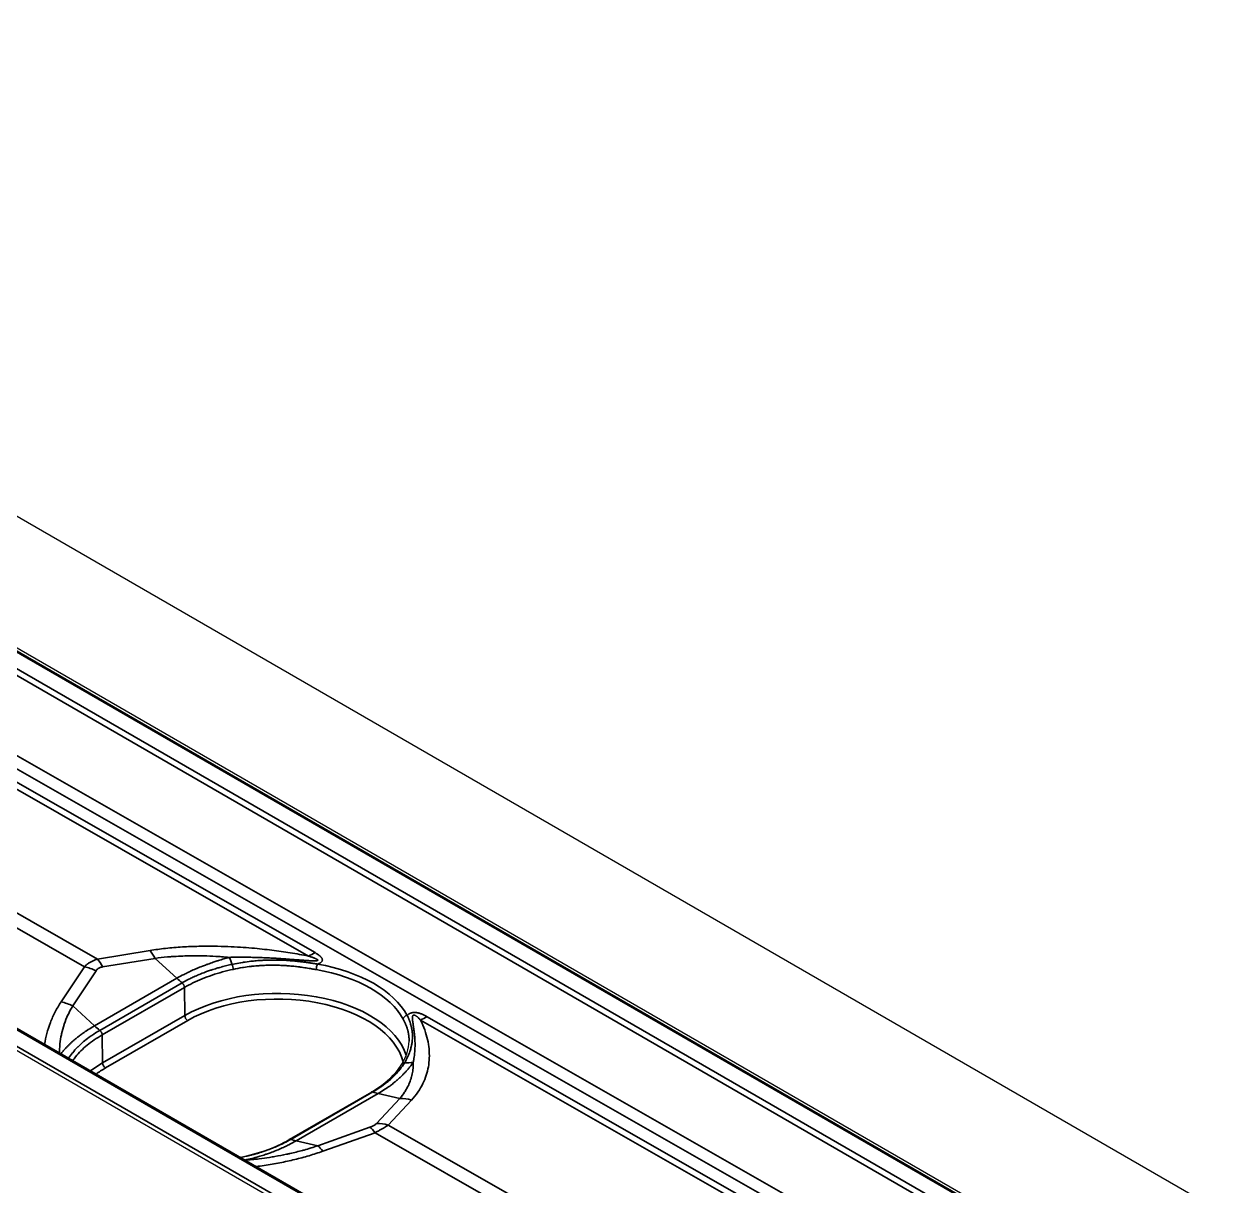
# Model space of a CAD drawing. Header units: millimetres. Extents: x 68 to 2000, y 100 to 2870.
# Drawn here: x 1444 to 1517.7, y 805.2 to 876.2 of the extents above; entities that cross this region are included whole.
import ezdxf

# ---------------------------------------------------------------- set-up
doc = ezdxf.new("R2010")
doc.units = ezdxf.units.MM
doc.header["$LTSCALE"] = 10
doc.layers.add('_Sichtbarkanten', color=7, linetype='Continuous', lineweight=25)
doc.layers.add('Sichtbar schmal (ISO)', color=7, linetype='Continuous', lineweight=35)

msp = doc.modelspace()

# ---------------------------------------------------------------- linework, layer by layer
at = {"layer": '_Sichtbarkanten'}
for p, q in [((1204.086, 984.388), (1557.64, 780.264)), ((1215.401, 969.636), (1532.191, 786.737)), ((1215.93, 969.507), (1531.866, 787.102)), ((1512.209, 775.207), (1195.431, 958.099)), ((1510.546, 774.793), (1194.611, 957.199)), ((1445.355, 814.548), (1445.355, 814.548)), ((1465.177, 810.974), (1460.16, 808.078))]:
    msp.add_line(p, q, dxfattribs=at)
msp.add_ellipse((1460.285, 807.861), major_axis=(-0.125, 0.217), ratio=0.589812, start_param=0.000543, end_param=0.00065, dxfattribs=at)
for points in [[(1467.035, 812.674), (1467.322, 813.144), (1467.472, 813.622), (1467.481, 814.072)], [(1465.177, 810.974), (1465.177, 810.974), (1465.177, 810.974), (1465.177, 810.974)], [(1457.156, 806.992), (1457.158, 806.993), (1457.16, 806.993), (1457.162, 806.994)]]:
    msp.add_open_spline(points, degree=3, dxfattribs=at)
for points, knots in [([(1465.177, 810.974), (1465.78, 811.322), (1466.289, 811.731), (1466.806, 812.332), (1466.93, 812.501), (1467.035, 812.674)], [0, 0, 0, 0, 0.5176564, 0.5176564, 0.7135771, 0.7135771, 0.7135771, 0.7135771]), ([(1457.162, 806.994), (1457.978, 807.156), (1458.755, 807.401), (1459.689, 807.822), (1459.932, 807.946), (1460.16, 808.078)], [0, 0, 0, 0, 0.5207607, 0.5207607, 0.7167241, 0.7167241, 0.7167241, 0.7167241])]:
    msp.add_open_spline(points, degree=3, knots=knots, dxfattribs=at)
at = {"layer": 'Sichtbar schmal (ISO)'}
for p, q in [((1532.066, 786.724), (1215.276, 969.623)), ((1530.993, 785.911), (1214.216, 968.803)), ((1214.392, 969.106), (1531.17, 786.214)), ((1194.41, 957.576), (1511.201, 774.677)), ((1512.084, 775.195), (1195.306, 958.087)), ((1407.041, 852.356), (1527.662, 783.457)), ((1406.689, 851.749), (1526.96, 783.051)), ((1417.315, 844.865), (1461.737, 819.487)), ((1416.911, 844.659), (1461.334, 819.28)), ((1414.94, 838.245), (1448.459, 819.096)), ((1414.133, 837.779), (1447.652, 818.63)), ((1448.459, 819.096), (1451.657, 819.617)), ((1448.765, 818.616), (1451.964, 819.138)), ((1451.964, 819.138), (1453.292, 817.919)), ((1446.227, 816.482), (1447.652, 818.63)), ((1446.937, 816.235), (1448.362, 818.383)), ((1453.292, 817.919), (1448.265, 815.017)), ((1448.588, 814.74), (1453.615, 817.642)), ((1448.734, 814.462), (1453.755, 817.361)), ((1453.755, 817.361), (1453.78, 815.647)), ((1446.937, 816.235), (1448.265, 815.017)), ((1448.76, 812.748), (1453.78, 815.647)), ((1448.937, 812.446), (1453.957, 815.344)), ((1468.177, 815.371), (1510.831, 791.002)), ((1468.58, 815.577), (1511.235, 791.208)), ((1445.374, 814.618), (1445.374, 814.618)), ((1448.76, 812.748), (1448.734, 814.462)), ((1468.714, 813.39), (1468.714, 813.39)), ((1465.265, 810.977), (1460.251, 808.083)), ((1460.58, 807.989), (1465.593, 810.884)), ((1466.92, 810.586), (1465.593, 810.884)), ((1466.92, 810.586), (1465.496, 809.058)), ((1467.629, 810.486), (1466.206, 808.957)), ((1465.093, 808.825), (1461.906, 807.692)), ((1466.206, 808.957), (1497.956, 790.818)), ((1461.906, 807.692), (1460.58, 807.989)), ((1465.399, 808.491), (1462.212, 807.358)), ((1465.399, 808.491), (1497.149, 790.352)), ((1461.832, 807.228), (1461.832, 807.228))]:
    msp.add_line(p, q, dxfattribs=at)
for centre, major_axis, ratio, start_param, end_param in [((1451.465, 817.468), (0.402, -2.467), 0.391017, 2.24872, 2.561217), ((1448.266, 816.946), (0.402, -2.467), 0.391017, 2.24872, 2.561217), ((1456.957, 822.191), (0.866, -4.924), 0.233895, 5.323011, 5.437967), ((1461.719, 823.58), (2.48, 4.341), 0.580371, 3.809996, 3.924364), ((1447.863, 816.713), (2.083, -1.382), 0.681186, 1.775229, 2.087726), ((1456.655, 818.601), (0.053, -0.244), 0.26682, 0.941295, 2.286356), ((1461.887, 818.583), (-0.043, -0.246), 0.243654, 3.775337, 5.331124), ((1459.441, 814.03), (8.04, 0.037), 0.574225, 0.296524, 1.268502), ((1459.44, 814.231), (8.29, 0.037), 0.574319, 0.296601, 1.268581), ((1454.29, 821.259), (2.5, -4.33), 0.57735, 5.211566, 5.305574), ((1453.58, 817.46), (0.121, -0.219), 0.577835, 0.813736, 2.174716), ((1459.44, 812.379), (8.004, 0), 0.57735, 0.184436, 2.356194), ((1459.44, 812.179), (7.754, 0), 0.57735, 0.142232, 2.356194), ((1446.438, 814.565), (2.083, -1.382), 0.681186, 1.775228, 2.087725), ((1453.957, 815.548), (-0.125, 0.217), 0.57735, 0.802851, 2.356194), ((1467.362, 815.454), (-0.22, -0.118), 0.782884, 4.317659, 5.868552), ((1468.562, 819.67), (2.48, 4.341), 0.580365, 3.809997, 3.924363), ((1449.263, 818.357), (2.5, -4.33), 0.57735, 5.211566, 5.305574), ((1454.42, 809.481), (8.004, 0), 0.57735, 2.356194, 2.495666), ((1454.42, 809.28), (7.754, 0), 0.57735, 2.356194, 2.468253), ((1448.937, 812.65), (-0.125, 0.217), 0.57735, 0.802851, 2.356194), ((1467.249, 812.544), (-0.213, 0.13), 0.763631, 5.369169, 6.283188), ((1466.17, 816.925), (-4.432, 2.314), 0.783414, 2.175378, 2.291291), ((1464.56, 815.385), (-2.5, 4.33), 0.57735, 2.557042, 2.652887), ((1467.437, 808.336), (-1.829, 1.704), 0.803702, 5.270685, 5.583182), ((1465.609, 806.574), (-0.838, 2.355), 0.268501, 5.561414, 5.87391), ((1466.013, 806.807), (-1.829, 1.704), 0.803702, 5.270686, 5.583183), ((1460.285, 807.861), (-0.125, 0.217), 0.589812, 5.699241, 6.283728), ((1459.546, 812.49), (-2.5, 4.33), 0.57735, 2.557042, 2.652887), ((1462.423, 805.441), (-0.838, 2.355), 0.268501, 5.561414, 5.87391), ((1457.211, 806.748), (-0.049, 0.245), 0.280095, 5.857992, 6.283186), ((1456.874, 811.558), (-0.864, 4.925), 0.233445, 2.722166, 2.729866)]:
    msp.add_ellipse(centre, major_axis=major_axis, ratio=ratio, start_param=start_param, end_param=end_param, dxfattribs=at)
for points, knots in [([(1451.657, 819.617), (1451.965, 819.667), (1452.597, 819.753), (1453.636, 819.842), (1454.649, 819.882), (1455.579, 819.885), (1456.423, 819.862), (1457.187, 819.821), (1457.88, 819.767), (1458.512, 819.706), (1459.1, 819.637), (1459.665, 819.562), (1460.224, 819.478), (1460.781, 819.384), (1461.15, 819.316), (1461.334, 819.28)], [0, 0, 0, 0, 0.0769231, 0.1538462, 0.2307692, 0.3076923, 0.3846154, 0.4615385, 0.5384615, 0.6153846, 0.6923077, 0.7692308, 0.8461538, 0.9230769, 0.9999999, 0.9999999, 0.9999999, 0.9999999]), ([(1447.652, 818.63), (1447.696, 818.675), (1447.743, 818.717), (1447.791, 818.756), (1447.838, 818.795), (1447.888, 818.831), (1447.939, 818.864), (1447.99, 818.897), (1448.043, 818.927), (1448.098, 818.955), (1448.153, 818.984), (1448.21, 819.009), (1448.27, 819.033), (1448.33, 819.056), (1448.393, 819.077), (1448.459, 819.096)], [0.0000009, 0.0000009, 0.0000009, 0.0000009, 0.2, 0.2, 0.2, 0.4, 0.4, 0.4, 0.6, 0.6, 0.6, 0.8, 0.8, 0.8, 1, 1, 1, 1]), ([(1451.964, 819.138), (1452.208, 819.171), (1452.459, 819.199), (1452.722, 819.223), (1452.803, 819.23), (1452.885, 819.236), (1452.968, 819.243), (1453.153, 819.256), (1453.342, 819.267), (1453.531, 819.276), (1453.701, 819.283), (1453.872, 819.289), (1454.042, 819.292), (1454.143, 819.294), (1454.245, 819.295), (1454.345, 819.296), (1454.597, 819.297), (1454.843, 819.293), (1455.08, 819.287), (1455.095, 819.286), (1455.11, 819.286), (1455.124, 819.285), (1455.375, 819.278), (1455.616, 819.266), (1455.847, 819.252), (1455.905, 819.248), (1455.962, 819.244), (1456.019, 819.24), (1456.188, 819.229), (1456.352, 819.215), (1456.51, 819.201)], [0, 0, 0, 0, 0.166667, 0.166667, 0.166667, 0.218284, 0.218284, 0.218284, 0.333333, 0.333333, 0.333333, 0.437536, 0.437536, 0.437536, 0.5, 0.5, 0.5, 0.656895, 0.656895, 0.656895, 0.666667, 0.666667, 0.666667, 0.833333, 0.833333, 0.833333, 0.875148, 0.875148, 0.875148, 1, 1, 1, 1]), ([(1456.51, 819.201), (1456.483, 819.194), (1456.457, 819.187), (1456.431, 819.18), (1456.343, 819.155), (1456.255, 819.13), (1456.168, 819.105), (1456.055, 819.072), (1455.943, 819.038), (1455.832, 819.003), (1455.807, 818.995), (1455.782, 818.988), (1455.757, 818.98), (1455.672, 818.953), (1455.588, 818.925), (1455.505, 818.897), (1455.397, 818.861), (1455.29, 818.824), (1455.183, 818.785), (1455.154, 818.774), (1455.126, 818.764), (1455.097, 818.754), (1455.017, 818.724), (1454.937, 818.694), (1454.855, 818.661), (1454.743, 818.618), (1454.628, 818.572), (1454.509, 818.521), (1454.493, 818.514), (1454.477, 818.507), (1454.461, 818.5), (1454.357, 818.456), (1454.249, 818.408), (1454.138, 818.357), (1454.047, 818.314), (1453.953, 818.27), (1453.856, 818.221), (1453.815, 818.201), (1453.775, 818.181), (1453.733, 818.159), (1453.592, 818.087), (1453.444, 818.007), (1453.292, 817.919)], [0, 0, 0, 0, 0.025339, 0.025339, 0.025339, 0.111111, 0.111111, 0.111111, 0.222222, 0.222222, 0.222222, 0.247491, 0.247491, 0.247491, 0.333333, 0.333333, 0.333333, 0.444444, 0.444444, 0.444444, 0.47369, 0.47369, 0.47369, 0.555556, 0.555556, 0.555556, 0.666667, 0.666667, 0.666667, 0.681707, 0.681707, 0.681707, 0.777778, 0.777778, 0.777778, 0.856292, 0.856292, 0.856292, 0.888889, 0.888889, 0.888889, 1, 1, 1, 1]), ([(1461.334, 819.28), (1461.365, 819.271), (1461.394, 819.262), (1461.422, 819.253), (1461.45, 819.244), (1461.477, 819.235), (1461.502, 819.227), (1461.507, 819.225), (1461.512, 819.223), (1461.518, 819.221), (1461.537, 819.215), (1461.556, 819.208), (1461.574, 819.202), (1461.597, 819.194), (1461.619, 819.186), (1461.639, 819.178), (1461.66, 819.171), (1461.679, 819.163), (1461.697, 819.156), (1461.715, 819.149), (1461.732, 819.142), (1461.748, 819.135), (1461.764, 819.128), (1461.779, 819.121), (1461.792, 819.115), (1461.806, 819.109), (1461.818, 819.102), (1461.829, 819.096), (1461.841, 819.09), (1461.851, 819.085), (1461.859, 819.079), (1461.868, 819.074), (1461.876, 819.068), (1461.882, 819.063), (1461.888, 819.059), (1461.893, 819.054), (1461.897, 819.049), (1461.901, 819.045), (1461.904, 819.041), (1461.905, 819.037), (1461.907, 819.033), (1461.907, 819.029), (1461.906, 819.026), (1461.905, 819.022), (1461.904, 819.019), (1461.9, 819.016), (1461.897, 819.013), (1461.892, 819.01), (1461.885, 819.007), (1461.879, 819.004), (1461.87, 819.001), (1461.859, 818.999), (1461.849, 818.996), (1461.836, 818.994), (1461.822, 818.992), (1461.807, 818.991), (1461.791, 818.989), (1461.772, 818.988), (1461.754, 818.987), (1461.734, 818.987), (1461.712, 818.986), (1461.691, 818.986), (1461.668, 818.986), (1461.643, 818.986), (1461.618, 818.986), (1461.592, 818.987), (1461.564, 818.988), (1461.537, 818.989), (1461.508, 818.99), (1461.477, 818.991), (1461.456, 818.992), (1461.435, 818.993), (1461.412, 818.995), (1461.402, 818.995), (1461.392, 818.996), (1461.382, 818.996), (1461.348, 818.998), (1461.313, 819), (1461.276, 819.003), (1461.239, 819.005), (1461.201, 819.008), (1461.16, 819.01), (1461.119, 819.013), (1461.076, 819.016), (1461.031, 819.02), (1460.986, 819.023), (1460.939, 819.026), (1460.89, 819.03), (1460.857, 819.033), (1460.823, 819.035), (1460.788, 819.038), (1460.77, 819.039), (1460.752, 819.041), (1460.734, 819.042), (1460.68, 819.046), (1460.622, 819.051), (1460.562, 819.055), (1460.502, 819.06), (1460.439, 819.065), (1460.373, 819.07), (1460.309, 819.075), (1460.242, 819.08), (1460.172, 819.085), (1460.169, 819.085), (1460.167, 819.085), (1460.164, 819.086), (1460.091, 819.091), (1460.014, 819.096), (1459.934, 819.102), (1459.853, 819.108), (1459.769, 819.113), (1459.682, 819.119), (1459.642, 819.122), (1459.602, 819.124), (1459.561, 819.127), (1459.511, 819.13), (1459.459, 819.133), (1459.407, 819.137), (1459.311, 819.142), (1459.211, 819.148), (1459.107, 819.154), (1459.055, 819.156), (1459.001, 819.159), (1458.947, 819.162), (1458.891, 819.165), (1458.835, 819.167), (1458.777, 819.17), (1458.662, 819.175), (1458.54, 819.18), (1458.413, 819.185), (1458.378, 819.186), (1458.343, 819.187), (1458.308, 819.188), (1458.212, 819.192), (1458.112, 819.195), (1458.009, 819.197), (1457.885, 819.2), (1457.754, 819.203), (1457.618, 819.205), (1457.599, 819.205), (1457.58, 819.205), (1457.561, 819.205), (1457.404, 819.207), (1457.239, 819.208), (1457.063, 819.208), (1456.997, 819.208), (1456.929, 819.207), (1456.859, 819.207), (1456.746, 819.205), (1456.63, 819.204), (1456.51, 819.201)], [0, 0, 0, 0, 0.0243902, 0.0243902, 0.0243902, 0.0487805, 0.0487805, 0.0487805, 0.0538375, 0.0538375, 0.0538375, 0.0731707, 0.0731707, 0.0731707, 0.097561, 0.097561, 0.097561, 0.1219512, 0.1219512, 0.1219512, 0.1463415, 0.1463415, 0.1463415, 0.1707317, 0.1707317, 0.1707317, 0.195122, 0.195122, 0.195122, 0.2195122, 0.2195122, 0.2195122, 0.2439024, 0.2439024, 0.2439024, 0.2682927, 0.2682927, 0.2682927, 0.2926829, 0.2926829, 0.2926829, 0.3170732, 0.3170732, 0.3170732, 0.3414634, 0.3414634, 0.3414634, 0.3658537, 0.3658537, 0.3658537, 0.3902439, 0.3902439, 0.3902439, 0.4146341, 0.4146341, 0.4146341, 0.4390244, 0.4390244, 0.4390244, 0.4634146, 0.4634146, 0.4634146, 0.4878049, 0.4878049, 0.4878049, 0.5121951, 0.5121951, 0.5121951, 0.5365854, 0.5365854, 0.5365854, 0.5535375, 0.5535375, 0.5535375, 0.5609756, 0.5609756, 0.5609756, 0.5853659, 0.5853659, 0.5853659, 0.6097561, 0.6097561, 0.6097561, 0.6341463, 0.6341463, 0.6341463, 0.6585366, 0.6585366, 0.6585366, 0.6747314, 0.6747314, 0.6747314, 0.6829268, 0.6829268, 0.6829268, 0.7073171, 0.7073171, 0.7073171, 0.7317073, 0.7317073, 0.7317073, 0.7551692, 0.7551692, 0.7551692, 0.7560976, 0.7560976, 0.7560976, 0.7804878, 0.7804878, 0.7804878, 0.804878, 0.804878, 0.804878, 0.8158661, 0.8158661, 0.8158661, 0.8292683, 0.8292683, 0.8292683, 0.8536585, 0.8536585, 0.8536585, 0.8657924, 0.8657924, 0.8657924, 0.8780488, 0.8780488, 0.8780488, 0.902439, 0.902439, 0.902439, 0.9090166, 0.9090166, 0.9090166, 0.9268293, 0.9268293, 0.9268293, 0.9482447, 0.9482447, 0.9482447, 0.9512195, 0.9512195, 0.9512195, 0.9756098, 0.9756098, 0.9756098, 0.9848891, 0.9848891, 0.9848891, 0.9999999, 0.9999999, 0.9999999, 0.9999999]), ([(1456.67, 818.772), (1456.733, 818.785), (1456.795, 818.798), (1456.857, 818.81), (1457.012, 818.841), (1457.162, 818.867), (1457.307, 818.89), (1457.324, 818.893), (1457.341, 818.896), (1457.357, 818.898), (1457.517, 818.923), (1457.669, 818.943), (1457.815, 818.959), (1457.837, 818.962), (1457.859, 818.964), (1457.88, 818.966), (1458.002, 818.98), (1458.119, 818.99), (1458.233, 818.999), (1458.288, 819.004), (1458.343, 819.008), (1458.396, 819.011), (1458.47, 819.016), (1458.542, 819.02), (1458.613, 819.023), (1458.698, 819.027), (1458.78, 819.03), (1458.86, 819.033), (1458.893, 819.033), (1458.926, 819.034), (1458.958, 819.035), (1459.068, 819.037), (1459.173, 819.038), (1459.274, 819.037), (1459.374, 819.037), (1459.47, 819.035), (1459.563, 819.033), (1459.593, 819.032), (1459.623, 819.031), (1459.653, 819.03), (1459.713, 819.028), (1459.772, 819.025), (1459.829, 819.023), (1459.885, 819.02), (1459.939, 819.017), (1459.992, 819.014), (1460.02, 819.012), (1460.047, 819.011), (1460.074, 819.009), (1460.151, 819.004), (1460.226, 818.998), (1460.298, 818.992), (1460.368, 818.987), (1460.436, 818.981), (1460.501, 818.974), (1460.526, 818.972), (1460.551, 818.97), (1460.575, 818.967), (1460.613, 818.963), (1460.651, 818.959), (1460.687, 818.956), (1460.735, 818.95), (1460.781, 818.945), (1460.826, 818.94), (1460.836, 818.939), (1460.847, 818.937), (1460.857, 818.936), (1460.911, 818.93), (1460.963, 818.923), (1461.013, 818.917), (1461.026, 818.915), (1461.04, 818.913), (1461.053, 818.912), (1461.089, 818.907), (1461.123, 818.902), (1461.157, 818.898), (1461.192, 818.893), (1461.225, 818.888), (1461.258, 818.884), (1461.269, 818.882), (1461.28, 818.881), (1461.29, 818.879), (1461.334, 818.873), (1461.375, 818.867), (1461.416, 818.861), (1461.425, 818.859), (1461.434, 818.858), (1461.444, 818.857), (1461.475, 818.852), (1461.505, 818.847), (1461.535, 818.843), (1461.56, 818.839), (1461.585, 818.835), (1461.609, 818.831), (1461.623, 818.829), (1461.637, 818.827), (1461.65, 818.825), (1461.687, 818.819), (1461.722, 818.813), (1461.756, 818.808), (1461.76, 818.808), (1461.764, 818.807), (1461.768, 818.806), (1461.809, 818.8), (1461.849, 818.793), (1461.886, 818.787)], [0, 0, 0, 0, 0.0177901, 0.0177901, 0.0177901, 0.0625, 0.0625, 0.0625, 0.0677626, 0.0677626, 0.0677626, 0.1175574, 0.1175574, 0.1175574, 0.125, 0.125, 0.125, 0.1669894, 0.1669894, 0.1669894, 0.1875, 0.1875, 0.1875, 0.2158644, 0.2158644, 0.2158644, 0.25, 0.25, 0.25, 0.2641673, 0.2641673, 0.2641673, 0.3119424, 0.3119424, 0.3119424, 0.3593748, 0.3593748, 0.3593748, 0.375, 0.375, 0.375, 0.4066224, 0.4066224, 0.4066224, 0.4375, 0.4375, 0.4375, 0.4535544, 0.4535544, 0.4535544, 0.4998226, 0.4998226, 0.4998226, 0.5451807, 0.5451807, 0.5451807, 0.5625, 0.5625, 0.5625, 0.5895844, 0.5895844, 0.5895844, 0.625, 0.625, 0.625, 0.6331196, 0.6331196, 0.6331196, 0.6759416, 0.6759416, 0.6759416, 0.6875, 0.6875, 0.6875, 0.7182542, 0.7182542, 0.7182542, 0.75, 0.75, 0.75, 0.7603229, 0.7603229, 0.7603229, 0.8026024, 0.8026024, 0.8026024, 0.8125, 0.8125, 0.8125, 0.8459131, 0.8459131, 0.8459131, 0.875, 0.875, 0.875, 0.8917818, 0.8917818, 0.8917818, 0.9375, 0.9375, 0.9375, 0.9427079, 0.9427079, 0.9427079, 1, 1, 1, 1]), ([(1461.737, 819.487), (1461.764, 819.471), (1461.815, 819.441), (1461.883, 819.398), (1461.943, 819.356), (1461.997, 819.315), (1462.044, 819.275), (1462.084, 819.236), (1462.118, 819.198), (1462.145, 819.161), (1462.165, 819.125), (1462.178, 819.091), (1462.185, 819.058), (1462.185, 819.026), (1462.179, 818.996), (1462.166, 818.967), (1462.146, 818.938), (1462.116, 818.906), (1462.074, 818.874), (1462.022, 818.844), (1461.959, 818.814), (1461.912, 818.796), (1461.886, 818.787)], [0, 0, 0, 0, 0.05, 0.1, 0.15, 0.2, 0.25, 0.3, 0.35, 0.4, 0.45, 0.5, 0.55, 0.6, 0.65, 0.7, 0.75, 0.8, 0.85, 0.9, 0.95, 1, 1, 1, 1]), ([(1448.362, 818.383), (1448.379, 818.409), (1448.417, 818.456), (1448.485, 818.513), (1448.564, 818.558), (1448.656, 818.593), (1448.727, 818.61), (1448.765, 818.616)], [0.0000017, 0.0000017, 0.0000017, 0.0000017, 0.2, 0.4, 0.6, 0.8, 1, 1, 1, 1]), ([(1453.615, 817.642), (1453.745, 817.717), (1453.88, 817.79), (1454.019, 817.86), (1454.063, 817.883), (1454.107, 817.904), (1454.152, 817.926), (1454.235, 817.966), (1454.32, 818.006), (1454.406, 818.044), (1454.513, 818.092), (1454.621, 818.138), (1454.732, 818.183), (1454.744, 818.188), (1454.757, 818.193), (1454.769, 818.198), (1454.88, 818.243), (1454.993, 818.286), (1455.107, 818.327), (1455.187, 818.356), (1455.267, 818.384), (1455.349, 818.411), (1455.374, 818.419), (1455.399, 818.428), (1455.424, 818.436), (1455.525, 818.469), (1455.626, 818.501), (1455.729, 818.531), (1455.817, 818.558), (1455.907, 818.583), (1455.996, 818.607), (1456.009, 818.611), (1456.021, 818.614), (1456.034, 818.618), (1456.136, 818.645), (1456.239, 818.671), (1456.343, 818.697), (1456.451, 818.723), (1456.56, 818.748), (1456.67, 818.772)], [0, 0, 0, 0, 0.152211, 0.152211, 0.152211, 0.2, 0.2, 0.2, 0.289306, 0.289306, 0.289306, 0.4, 0.4, 0.4, 0.412446, 0.412446, 0.412446, 0.523053, 0.523053, 0.523053, 0.6, 0.6, 0.6, 0.623763, 0.623763, 0.623763, 0.718575, 0.718575, 0.718575, 0.8, 0.8, 0.8, 0.811289, 0.811289, 0.811289, 0.903717, 0.903717, 0.903717, 1, 1, 1, 1]), ([(1453.755, 817.361), (1453.922, 817.457), (1454.097, 817.55), (1454.279, 817.638), (1454.461, 817.727), (1454.65, 817.811), (1454.846, 817.89), (1455.041, 817.97), (1455.242, 818.044), (1455.448, 818.114), (1455.654, 818.183), (1455.866, 818.247), (1456.081, 818.307), (1456.297, 818.366), (1456.516, 818.42), (1456.739, 818.468)], [0, 0, 0, 0, 0.2, 0.2, 0.2, 0.4, 0.4, 0.4, 0.6, 0.6, 0.6, 0.8, 0.8, 0.8, 1, 1, 1, 1]), ([(1456.739, 818.468), (1456.937, 818.511), (1457.128, 818.547), (1457.309, 818.577), (1457.326, 818.579), (1457.342, 818.582), (1457.359, 818.584), (1457.522, 818.61), (1457.678, 818.631), (1457.828, 818.648), (1457.857, 818.652), (1457.887, 818.655), (1457.916, 818.658), (1458.049, 818.672), (1458.176, 818.684), (1458.299, 818.692), (1458.339, 818.695), (1458.379, 818.698), (1458.418, 818.7), (1458.525, 818.707), (1458.628, 818.712), (1458.727, 818.715), (1458.775, 818.717), (1458.823, 818.718), (1458.869, 818.72), (1458.954, 818.721), (1459.037, 818.722), (1459.117, 818.723), (1459.17, 818.723), (1459.223, 818.722), (1459.275, 818.722), (1459.342, 818.721), (1459.407, 818.72), (1459.47, 818.718), (1459.528, 818.716), (1459.585, 818.714), (1459.64, 818.712), (1459.692, 818.71), (1459.743, 818.708), (1459.792, 818.705), (1459.853, 818.702), (1459.912, 818.698), (1459.97, 818.694), (1460.009, 818.691), (1460.047, 818.689), (1460.085, 818.686), (1460.147, 818.681), (1460.208, 818.676), (1460.267, 818.67), (1460.296, 818.668), (1460.324, 818.665), (1460.352, 818.662), (1460.415, 818.656), (1460.477, 818.649), (1460.536, 818.643), (1460.556, 818.641), (1460.575, 818.638), (1460.595, 818.636), (1460.659, 818.629), (1460.72, 818.621), (1460.779, 818.613), (1460.792, 818.612), (1460.804, 818.61), (1460.817, 818.608), (1460.88, 818.6), (1460.941, 818.591), (1461, 818.583), (1461.006, 818.582), (1461.013, 818.581), (1461.019, 818.58), (1461.082, 818.571), (1461.142, 818.562), (1461.199, 818.553), (1461.259, 818.543), (1461.315, 818.534), (1461.369, 818.525), (1461.373, 818.525), (1461.376, 818.524), (1461.38, 818.523), (1461.432, 818.515), (1461.481, 818.506), (1461.528, 818.498), (1461.533, 818.497), (1461.537, 818.497), (1461.541, 818.496), (1461.59, 818.488), (1461.635, 818.48), (1461.679, 818.472), (1461.681, 818.472), (1461.683, 818.471), (1461.685, 818.471), (1461.73, 818.463), (1461.773, 818.455), (1461.814, 818.448)], [0, 0, 0, 0, 0.057298, 0.057298, 0.057298, 0.0625, 0.0625, 0.0625, 0.114595, 0.114595, 0.114595, 0.125, 0.125, 0.125, 0.17206, 0.17206, 0.17206, 0.1875, 0.1875, 0.1875, 0.229642, 0.229642, 0.229642, 0.25, 0.25, 0.25, 0.28734, 0.28734, 0.28734, 0.3125, 0.3125, 0.3125, 0.345136, 0.345136, 0.345136, 0.375, 0.375, 0.375, 0.403022, 0.403022, 0.403022, 0.4375, 0.4375, 0.4375, 0.460982, 0.460982, 0.460982, 0.5, 0.5, 0.5, 0.519003, 0.519003, 0.519003, 0.5625, 0.5625, 0.5625, 0.577085, 0.577085, 0.577085, 0.625, 0.625, 0.625, 0.635172, 0.635172, 0.635172, 0.6875, 0.6875, 0.6875, 0.693217, 0.693217, 0.693217, 0.75, 0.75, 0.75, 0.808767, 0.808767, 0.808767, 0.8125, 0.8125, 0.8125, 0.869657, 0.869657, 0.869657, 0.875, 0.875, 0.875, 0.93449, 0.93449, 0.93449, 0.9375, 0.9375, 0.9375, 1, 1, 1, 1]), ([(1445.217, 813.885), (1445.251, 814.106), (1445.296, 814.324), (1445.354, 814.541), (1445.413, 814.768), (1445.486, 814.994), (1445.572, 815.216), (1445.658, 815.439), (1445.756, 815.658), (1445.866, 815.869), (1445.975, 816.081), (1446.096, 816.284), (1446.227, 816.482)], [0.6044752, 0.6044752, 0.6044752, 0.6044752, 0.7, 0.7, 0.7, 0.8, 0.8, 0.8, 0.9, 0.9, 0.9, 1, 1, 1, 1]), ([(1446.128, 813.359), (1446.129, 813.523), (1446.136, 813.685), (1446.151, 813.847), (1446.153, 813.87), (1446.155, 813.893), (1446.157, 813.916), (1446.177, 814.104), (1446.205, 814.289), (1446.243, 814.474), (1446.247, 814.493), (1446.252, 814.513), (1446.256, 814.532), (1446.297, 814.72), (1446.347, 814.906), (1446.408, 815.089), (1446.412, 815.102), (1446.417, 815.115), (1446.421, 815.128), (1446.485, 815.316), (1446.559, 815.501), (1446.642, 815.681), (1446.644, 815.686), (1446.647, 815.692), (1446.65, 815.698), (1446.736, 815.883), (1446.832, 816.062), (1446.937, 816.235)], [0.0470145, 0.0470145, 0.0470145, 0.0470145, 0.2, 0.2, 0.2, 0.2220144, 0.2220144, 0.2220144, 0.4, 0.4, 0.4, 0.4189105, 0.4189105, 0.4189105, 0.6, 0.6, 0.6, 0.6129631, 0.6129631, 0.6129631, 0.8, 0.8, 0.8, 0.8059707, 0.8059707, 0.8059707, 1, 1, 1, 1]), ([(1467.123, 815.415), (1467.136, 815.392), (1467.149, 815.367), (1467.162, 815.341), (1467.162, 815.34), (1467.163, 815.339), (1467.164, 815.338), (1467.176, 815.313), (1467.19, 815.287), (1467.203, 815.26), (1467.204, 815.257), (1467.206, 815.254), (1467.207, 815.251), (1467.22, 815.225), (1467.232, 815.198), (1467.245, 815.17), (1467.248, 815.164), (1467.25, 815.159), (1467.253, 815.153), (1467.265, 815.127), (1467.276, 815.099), (1467.288, 815.071), (1467.292, 815.062), (1467.295, 815.054), (1467.299, 815.045), (1467.309, 815.018), (1467.32, 814.99), (1467.331, 814.962), (1467.335, 814.95), (1467.339, 814.938), (1467.344, 814.926), (1467.353, 814.898), (1467.362, 814.87), (1467.371, 814.841), (1467.376, 814.826), (1467.381, 814.81), (1467.386, 814.793), (1467.394, 814.766), (1467.401, 814.738), (1467.409, 814.709), (1467.414, 814.689), (1467.419, 814.668), (1467.424, 814.647), (1467.43, 814.62), (1467.435, 814.592), (1467.441, 814.564), (1467.446, 814.537), (1467.45, 814.511), (1467.454, 814.483), (1467.459, 814.457), (1467.462, 814.43), (1467.465, 814.402), (1467.469, 814.369), (1467.473, 814.336), (1467.475, 814.301), (1467.477, 814.275), (1467.479, 814.249), (1467.48, 814.223), (1467.482, 814.182), (1467.482, 814.139), (1467.482, 814.095), (1467.482, 814.088), (1467.481, 814.08), (1467.481, 814.072)], [0, 0, 0, 0, 0.0625, 0.0625, 0.0625, 0.0654421, 0.0654421, 0.0654421, 0.125, 0.125, 0.125, 0.1316765, 0.1316765, 0.1316765, 0.1875, 0.1875, 0.1875, 0.1984545, 0.1984545, 0.1984545, 0.25, 0.25, 0.25, 0.2652258, 0.2652258, 0.2652258, 0.3125, 0.3125, 0.3125, 0.3318719, 0.3318719, 0.3318719, 0.375, 0.375, 0.375, 0.3984892, 0.3984892, 0.3984892, 0.4375, 0.4375, 0.4375, 0.4651541, 0.4651541, 0.4651541, 0.5, 0.5, 0.5, 0.5319009, 0.5319009, 0.5319009, 0.5625, 0.5625, 0.5625, 0.5987403, 0.5987403, 0.5987403, 0.625, 0.625, 0.625, 0.6656868, 0.6656868, 0.6656868, 0.6728402, 0.6728402, 0.6728402, 0.6728402]), ([(1467.361, 815.658), (1467.373, 815.635), (1467.385, 815.61), (1467.397, 815.584), (1467.397, 815.583), (1467.398, 815.581), (1467.399, 815.58), (1467.41, 815.555), (1467.422, 815.529), (1467.434, 815.501), (1467.436, 815.498), (1467.437, 815.494), (1467.439, 815.491), (1467.45, 815.465), (1467.462, 815.437), (1467.473, 815.408), (1467.476, 815.402), (1467.478, 815.397), (1467.48, 815.391), (1467.491, 815.364), (1467.502, 815.335), (1467.513, 815.306), (1467.516, 815.297), (1467.52, 815.288), (1467.523, 815.279), (1467.533, 815.251), (1467.543, 815.223), (1467.552, 815.193), (1467.556, 815.18), (1467.56, 815.168), (1467.564, 815.155), (1467.573, 815.127), (1467.581, 815.098), (1467.59, 815.068), (1467.594, 815.052), (1467.599, 815.035), (1467.603, 815.018), (1467.61, 814.99), (1467.617, 814.961), (1467.624, 814.932), (1467.629, 814.91), (1467.633, 814.889), (1467.637, 814.867), (1467.643, 814.839), (1467.648, 814.81), (1467.653, 814.781), (1467.657, 814.754), (1467.661, 814.726), (1467.665, 814.698), (1467.669, 814.67), (1467.672, 814.642), (1467.675, 814.614), (1467.678, 814.58), (1467.681, 814.545), (1467.683, 814.509), (1467.684, 814.483), (1467.685, 814.456), (1467.686, 814.428), (1467.687, 814.386), (1467.687, 814.342), (1467.686, 814.297), (1467.685, 814.272), (1467.684, 814.247), (1467.683, 814.222), (1467.68, 814.169), (1467.675, 814.115), (1467.669, 814.058), (1467.666, 814.036), (1467.663, 814.014), (1467.66, 813.992), (1467.651, 813.927), (1467.639, 813.859), (1467.623, 813.788), (1467.619, 813.77), (1467.615, 813.752), (1467.611, 813.733), (1467.592, 813.654), (1467.568, 813.57), (1467.539, 813.482), (1467.535, 813.469), (1467.53, 813.456), (1467.526, 813.444), (1467.493, 813.347), (1467.452, 813.245), (1467.402, 813.137), (1467.4, 813.131), (1467.397, 813.124), (1467.394, 813.118), (1467.34, 813.003), (1467.275, 812.881), (1467.197, 812.752)], [0, 0, 0, 0, 0.0625, 0.0625, 0.0625, 0.0654417, 0.0654417, 0.0654417, 0.125, 0.125, 0.125, 0.131676, 0.131676, 0.131676, 0.1875, 0.1875, 0.1875, 0.1984546, 0.1984546, 0.1984546, 0.25, 0.25, 0.25, 0.2652259, 0.2652259, 0.2652259, 0.3125, 0.3125, 0.3125, 0.331872, 0.331872, 0.331872, 0.375, 0.375, 0.375, 0.3984893, 0.3984893, 0.3984893, 0.4375, 0.4375, 0.4375, 0.4651543, 0.4651543, 0.4651543, 0.5, 0.5, 0.5, 0.5319011, 0.5319011, 0.5319011, 0.5625, 0.5625, 0.5625, 0.5987406, 0.5987406, 0.5987406, 0.625, 0.625, 0.625, 0.6656872, 0.6656872, 0.6656872, 0.6875, 0.6875, 0.6875, 0.7327539, 0.7327539, 0.7327539, 0.75, 0.75, 0.75, 0.7999763, 0.7999763, 0.7999763, 0.8125, 0.8125, 0.8125, 0.8672071, 0.8672071, 0.8672071, 0.875, 0.875, 0.875, 0.9340675, 0.9340675, 0.9340675, 0.9375, 0.9375, 0.9375, 0.9999998, 0.9999998, 0.9999998, 0.9999998]), ([(1467.361, 815.658), (1467.375, 815.672), (1467.403, 815.696), (1467.448, 815.73), (1467.496, 815.759), (1467.546, 815.783), (1467.596, 815.802), (1467.647, 815.815), (1467.696, 815.825), (1467.748, 815.83), (1467.807, 815.833), (1467.872, 815.83), (1467.94, 815.823), (1468.009, 815.81), (1468.082, 815.793), (1468.158, 815.77), (1468.237, 815.743), (1468.318, 815.71), (1468.401, 815.672), (1468.489, 815.628), (1468.549, 815.595), (1468.58, 815.577)], [0.0000001, 0.0000001, 0.0000001, 0.0000001, 0.0526316, 0.1052632, 0.1578947, 0.2105263, 0.2631579, 0.3157895, 0.3684211, 0.4210526, 0.4736842, 0.5263158, 0.5789474, 0.6315789, 0.6842105, 0.7368421, 0.7894737, 0.8421053, 0.8947368, 0.9473684, 0.9999992, 0.9999992, 0.9999992, 0.9999992]), ([(1468.177, 815.371), (1468.277, 815.166), (1468.448, 814.761), (1468.619, 814.171), (1468.711, 813.602), (1468.728, 813.044), (1468.67, 812.507), (1468.547, 812.008), (1468.342, 811.49), (1468.038, 810.969), (1467.777, 810.644), (1467.629, 810.486)], [0.0000002, 0.0000002, 0.0000002, 0.0000002, 0.1111111, 0.2222222, 0.3333333, 0.4444444, 0.5555556, 0.6666667, 0.7777778, 0.8888889, 1, 1, 1, 1]), ([(1467.731, 812.788), (1467.746, 812.857), (1467.76, 812.924), (1467.771, 812.99), (1467.773, 813), (1467.775, 813.01), (1467.776, 813.021), (1467.787, 813.086), (1467.797, 813.151), (1467.805, 813.214), (1467.806, 813.224), (1467.807, 813.234), (1467.808, 813.243), (1467.816, 813.307), (1467.822, 813.369), (1467.827, 813.431), (1467.828, 813.441), (1467.829, 813.45), (1467.829, 813.459), (1467.834, 813.521), (1467.838, 813.583), (1467.84, 813.644), (1467.84, 813.653), (1467.841, 813.662), (1467.841, 813.671), (1467.843, 813.733), (1467.844, 813.795), (1467.844, 813.856), (1467.844, 813.864), (1467.844, 813.873), (1467.844, 813.881), (1467.844, 813.942), (1467.842, 814.003), (1467.84, 814.061), (1467.84, 814.069), (1467.84, 814.076), (1467.839, 814.084), (1467.837, 814.141), (1467.834, 814.196), (1467.83, 814.248), (1467.83, 814.255), (1467.83, 814.261), (1467.829, 814.268), (1467.825, 814.319), (1467.822, 814.366), (1467.817, 814.411), (1467.817, 814.417), (1467.816, 814.423), (1467.816, 814.428), (1467.812, 814.473), (1467.807, 814.515), (1467.803, 814.555), (1467.802, 814.559), (1467.802, 814.564), (1467.801, 814.569), (1467.797, 814.609), (1467.792, 814.646), (1467.788, 814.682), (1467.787, 814.687), (1467.787, 814.691), (1467.786, 814.695), (1467.782, 814.731), (1467.777, 814.765), (1467.773, 814.797), (1467.772, 814.801), (1467.772, 814.804), (1467.771, 814.808), (1467.767, 814.84), (1467.762, 814.871), (1467.758, 814.9), (1467.758, 814.903), (1467.757, 814.907), (1467.757, 814.91), (1467.752, 814.939), (1467.748, 814.967), (1467.744, 814.994), (1467.744, 814.996), (1467.744, 814.999), (1467.743, 815.002), (1467.739, 815.028), (1467.735, 815.054), (1467.732, 815.078), (1467.732, 815.08), (1467.731, 815.083), (1467.731, 815.085), (1467.727, 815.109), (1467.724, 815.132), (1467.721, 815.155), (1467.72, 815.157), (1467.72, 815.159), (1467.72, 815.161), (1467.717, 815.183), (1467.714, 815.204), (1467.711, 815.224), (1467.711, 815.226), (1467.71, 815.228), (1467.71, 815.23), (1467.707, 815.25), (1467.705, 815.269), (1467.703, 815.287), (1467.702, 815.289), (1467.702, 815.29), (1467.702, 815.292), (1467.7, 815.31), (1467.698, 815.328), (1467.696, 815.344), (1467.696, 815.346), (1467.695, 815.347), (1467.695, 815.349), (1467.694, 815.365), (1467.692, 815.381), (1467.691, 815.397), (1467.691, 815.398), (1467.69, 815.399), (1467.69, 815.401), (1467.689, 815.416), (1467.688, 815.431), (1467.687, 815.445), (1467.687, 815.446), (1467.687, 815.447), (1467.687, 815.448), (1467.686, 815.462), (1467.686, 815.476), (1467.686, 815.489), (1467.686, 815.49), (1467.686, 815.491), (1467.686, 815.492), (1467.685, 815.505), (1467.685, 815.517), (1467.686, 815.529), (1467.686, 815.541), (1467.687, 815.553), (1467.689, 815.564), (1467.69, 815.575), (1467.691, 815.586), (1467.693, 815.595), (1467.696, 815.605), (1467.698, 815.614), (1467.701, 815.622), (1467.704, 815.63), (1467.707, 815.637), (1467.711, 815.643), (1467.715, 815.649), (1467.719, 815.655), (1467.724, 815.659), (1467.729, 815.664), (1467.734, 815.667), (1467.739, 815.67), (1467.744, 815.673), (1467.749, 815.675), (1467.755, 815.676), (1467.761, 815.678), (1467.767, 815.678), (1467.773, 815.678), (1467.78, 815.678), (1467.787, 815.678), (1467.794, 815.676), (1467.802, 815.675), (1467.811, 815.672), (1467.82, 815.669), (1467.829, 815.666), (1467.839, 815.662), (1467.849, 815.657), (1467.859, 815.652), (1467.87, 815.646), (1467.881, 815.64), (1467.892, 815.633), (1467.903, 815.625), (1467.915, 815.617), (1467.927, 815.609), (1467.939, 815.6), (1467.952, 815.589), (1467.965, 815.579), (1467.978, 815.568), (1467.992, 815.557), (1468.005, 815.545), (1468.02, 815.532), (1468.034, 815.519), (1468.049, 815.505), (1468.063, 815.491), (1468.079, 815.475), (1468.094, 815.46), (1468.11, 815.444), (1468.126, 815.426), (1468.143, 815.409), (1468.159, 815.39), (1468.177, 815.371)], [0, 0, 0, 0, 0.021105, 0.021105, 0.021105, 0.02439, 0.02439, 0.02439, 0.045572, 0.045572, 0.045572, 0.04878, 0.04878, 0.04878, 0.070045, 0.070045, 0.070045, 0.073171, 0.073171, 0.073171, 0.094518, 0.094518, 0.094518, 0.097561, 0.097561, 0.097561, 0.119006, 0.119006, 0.119006, 0.121951, 0.121951, 0.121951, 0.14349, 0.14349, 0.14349, 0.146341, 0.146341, 0.146341, 0.167946, 0.167946, 0.167946, 0.170732, 0.170732, 0.170732, 0.192402, 0.192402, 0.192402, 0.195122, 0.195122, 0.195122, 0.216875, 0.216875, 0.216875, 0.219512, 0.219512, 0.219512, 0.241352, 0.241352, 0.241352, 0.243902, 0.243902, 0.243902, 0.265826, 0.265826, 0.265826, 0.268293, 0.268293, 0.268293, 0.290298, 0.290298, 0.290298, 0.292683, 0.292683, 0.292683, 0.31477, 0.31477, 0.31477, 0.317073, 0.317073, 0.317073, 0.339244, 0.339244, 0.339244, 0.341463, 0.341463, 0.341463, 0.363716, 0.363716, 0.363716, 0.365854, 0.365854, 0.365854, 0.388188, 0.388188, 0.388188, 0.390244, 0.390244, 0.390244, 0.412661, 0.412661, 0.412661, 0.414634, 0.414634, 0.414634, 0.437133, 0.437133, 0.437133, 0.439024, 0.439024, 0.439024, 0.461605, 0.461605, 0.461605, 0.463415, 0.463415, 0.463415, 0.486079, 0.486079, 0.486079, 0.487805, 0.487805, 0.487805, 0.510553, 0.510553, 0.510553, 0.512195, 0.512195, 0.512195, 0.535025, 0.535025, 0.535025, 0.559497, 0.559497, 0.559497, 0.58397, 0.58397, 0.58397, 0.608442, 0.608442, 0.608442, 0.632914, 0.632914, 0.632914, 0.657383, 0.657383, 0.657383, 0.681853, 0.681853, 0.681853, 0.706319, 0.706319, 0.706319, 0.730789, 0.730789, 0.730789, 0.755276, 0.755276, 0.755276, 0.779753, 0.779753, 0.779753, 0.804221, 0.804221, 0.804221, 0.828692, 0.828692, 0.828692, 0.853165, 0.853165, 0.853165, 0.877638, 0.877638, 0.877638, 0.90211, 0.90211, 0.90211, 0.926583, 0.926583, 0.926583, 0.951055, 0.951055, 0.951055, 0.975528, 0.975528, 0.975528, 1, 1, 1, 1]), ([(1448.265, 815.017), (1448.126, 814.937), (1447.999, 814.859), (1447.883, 814.784), (1447.872, 814.777), (1447.862, 814.77), (1447.851, 814.763), (1447.746, 814.695), (1447.651, 814.63), (1447.563, 814.568), (1447.546, 814.556), (1447.53, 814.544), (1447.514, 814.532), (1447.435, 814.475), (1447.362, 814.42), (1447.293, 814.367), (1447.273, 814.352), (1447.254, 814.336), (1447.235, 814.321), (1447.173, 814.273), (1447.116, 814.225), (1447.061, 814.179), (1447.04, 814.161), (1447.02, 814.144), (1447, 814.126), (1446.95, 814.083), (1446.902, 814.041), (1446.856, 813.999), (1446.836, 813.98), (1446.815, 813.961), (1446.795, 813.942), (1446.752, 813.902), (1446.711, 813.862), (1446.671, 813.822), (1446.651, 813.802), (1446.631, 813.782), (1446.611, 813.762), (1446.571, 813.721), (1446.532, 813.68), (1446.493, 813.639), (1446.475, 813.62), (1446.457, 813.6), (1446.44, 813.58), (1446.397, 813.533), (1446.355, 813.486), (1446.315, 813.438), (1446.303, 813.424), (1446.291, 813.41), (1446.279, 813.395), (1446.256, 813.368), (1446.233, 813.34), (1446.211, 813.312)], [0, 0, 0, 0, 0.1016332, 0.1016332, 0.1016332, 0.1111111, 0.1111111, 0.1111111, 0.2044787, 0.2044787, 0.2044787, 0.2222222, 0.2222222, 0.2222222, 0.3083954, 0.3083954, 0.3083954, 0.3333333, 0.3333333, 0.3333333, 0.4135995, 0.4135995, 0.4135995, 0.4444444, 0.4444444, 0.4444444, 0.5207519, 0.5207519, 0.5207519, 0.5555556, 0.5555556, 0.5555556, 0.6296267, 0.6296267, 0.6296267, 0.6666667, 0.6666667, 0.6666667, 0.7421535, 0.7421535, 0.7421535, 0.7777778, 0.7777778, 0.7777778, 0.8635188, 0.8635188, 0.8635188, 0.8888889, 0.8888889, 0.8888889, 0.9387375, 0.9387375, 0.9387375, 0.9387375]), ([(1446.688, 813.036), (1446.76, 813.148), (1446.839, 813.258), (1446.926, 813.366), (1446.929, 813.369), (1446.931, 813.372), (1446.933, 813.375), (1447.024, 813.487), (1447.122, 813.598), (1447.228, 813.707), (1447.241, 813.719), (1447.253, 813.732), (1447.266, 813.744), (1447.37, 813.849), (1447.481, 813.951), (1447.599, 814.051), (1447.618, 814.066), (1447.636, 814.082), (1447.655, 814.097), (1447.78, 814.201), (1447.913, 814.302), (1448.053, 814.399), (1448.068, 814.41), (1448.082, 814.42), (1448.097, 814.43), (1448.253, 814.538), (1448.417, 814.641), (1448.588, 814.74)], [0.0224452, 0.0224452, 0.0224452, 0.0224452, 0.1954411, 0.1954411, 0.1954411, 0.2, 0.2, 0.2, 0.3791729, 0.3791729, 0.3791729, 0.4, 0.4, 0.4, 0.573147, 0.573147, 0.573147, 0.6, 0.6, 0.6, 0.7809, 0.7809, 0.7809, 0.8, 0.8, 0.8, 1, 1, 1, 1]), ([(1446.936, 812.893), (1446.992, 812.972), (1447.051, 813.051), (1447.114, 813.13), (1447.213, 813.252), (1447.322, 813.373), (1447.44, 813.49), (1447.558, 813.608), (1447.685, 813.723), (1447.821, 813.835), (1447.957, 813.947), (1448.102, 814.055), (1448.254, 814.16), (1448.407, 814.265), (1448.567, 814.366), (1448.734, 814.462)], [0.0724008, 0.0724008, 0.0724008, 0.0724008, 0.2, 0.2, 0.2, 0.4, 0.4, 0.4, 0.6, 0.6, 0.6, 0.8, 0.8, 0.8, 1, 1, 1, 1]), ([(1448.588, 814.74), (1448.604, 814.727), (1448.619, 814.712), (1448.634, 814.696), (1448.648, 814.679), (1448.662, 814.661), (1448.674, 814.642), (1448.681, 814.632), (1448.687, 814.621), (1448.692, 814.61), (1448.697, 814.601), (1448.702, 814.592), (1448.706, 814.582), (1448.714, 814.562), (1448.721, 814.541), (1448.726, 814.521), (1448.731, 814.501), (1448.734, 814.481), (1448.734, 814.462)], [0, 0, 0, 0, 0.2, 0.2, 0.2, 0.4, 0.4, 0.4, 0.507799, 0.507799, 0.507799, 0.6, 0.6, 0.6, 0.8, 0.8, 0.8, 1, 1, 1, 1]), ([(1467.197, 812.752), (1467.118, 812.622), (1467.029, 812.494), (1466.931, 812.368), (1466.928, 812.365), (1466.926, 812.362), (1466.923, 812.359), (1466.833, 812.244), (1466.734, 812.131), (1466.628, 812.021), (1466.616, 812.008), (1466.603, 811.995), (1466.59, 811.982), (1466.486, 811.876), (1466.375, 811.772), (1466.257, 811.672), (1466.238, 811.656), (1466.219, 811.64), (1466.2, 811.624), (1466.075, 811.519), (1465.942, 811.418), (1465.803, 811.32), (1465.788, 811.309), (1465.772, 811.298), (1465.757, 811.288), (1465.6, 811.18), (1465.436, 811.076), (1465.265, 810.977)], [0, 0, 0, 0, 0.195231, 0.195231, 0.195231, 0.2, 0.2, 0.2, 0.37876, 0.37876, 0.37876, 0.4, 0.4, 0.4, 0.572494, 0.572494, 0.572494, 0.6, 0.6, 0.6, 0.779957, 0.779957, 0.779957, 0.8, 0.8, 0.8, 1, 1, 1, 1]), ([(1465.593, 810.884), (1465.732, 810.964), (1465.86, 811.043), (1465.976, 811.119), (1465.987, 811.126), (1465.998, 811.133), (1466.008, 811.14), (1466.113, 811.209), (1466.208, 811.276), (1466.297, 811.34), (1466.313, 811.352), (1466.33, 811.364), (1466.346, 811.376), (1466.425, 811.435), (1466.498, 811.492), (1466.567, 811.547), (1466.587, 811.563), (1466.606, 811.579), (1466.625, 811.595), (1466.687, 811.645), (1466.744, 811.694), (1466.799, 811.743), (1466.82, 811.761), (1466.841, 811.78), (1466.861, 811.798), (1466.911, 811.843), (1466.958, 811.888), (1467.004, 811.932), (1467.025, 811.952), (1467.045, 811.972), (1467.066, 811.992), (1467.108, 812.035), (1467.15, 812.077), (1467.19, 812.12), (1467.21, 812.141), (1467.23, 812.163), (1467.25, 812.184), (1467.29, 812.228), (1467.329, 812.272), (1467.367, 812.316), (1467.386, 812.337), (1467.404, 812.359), (1467.421, 812.38), (1467.464, 812.431), (1467.506, 812.483), (1467.546, 812.535), (1467.558, 812.55), (1467.57, 812.566), (1467.582, 812.582), (1467.634, 812.65), (1467.683, 812.719), (1467.731, 812.788)], [0, 0, 0, 0, 0.1016267, 0.1016267, 0.1016267, 0.1111111, 0.1111111, 0.1111111, 0.2044641, 0.2044641, 0.2044641, 0.2222222, 0.2222222, 0.2222222, 0.3083735, 0.3083735, 0.3083735, 0.3333333, 0.3333333, 0.3333333, 0.413571, 0.413571, 0.413571, 0.4444444, 0.4444444, 0.4444444, 0.520719, 0.520719, 0.520719, 0.5555556, 0.5555556, 0.5555556, 0.6295907, 0.6295907, 0.6295907, 0.6666667, 0.6666667, 0.6666667, 0.74212, 0.74212, 0.74212, 0.7777778, 0.7777778, 0.7777778, 0.8634974, 0.8634974, 0.8634974, 0.8888889, 0.8888889, 0.8888889, 0.9999987, 0.9999987, 0.9999987, 0.9999987]), ([(1467.731, 812.788), (1467.732, 812.766), (1467.732, 812.744), (1467.733, 812.722), (1467.734, 812.593), (1467.727, 812.465), (1467.713, 812.339), (1467.71, 812.311), (1467.706, 812.282), (1467.702, 812.254), (1467.685, 812.136), (1467.662, 812.02), (1467.63, 811.902), (1467.622, 811.869), (1467.612, 811.836), (1467.602, 811.803), (1467.568, 811.688), (1467.525, 811.572), (1467.474, 811.455), (1467.462, 811.428), (1467.45, 811.401), (1467.437, 811.373), (1467.379, 811.251), (1467.313, 811.129), (1467.237, 811.01), (1467.228, 810.996), (1467.219, 810.981), (1467.209, 810.967), (1467.124, 810.838), (1467.028, 810.711), (1466.922, 810.589), (1466.921, 810.588), (1466.921, 810.587), (1466.92, 810.586)], [0.0000009, 0.0000009, 0.0000009, 0.0000009, 0.0294214, 0.0294214, 0.0294214, 0.2, 0.2, 0.2, 0.2387552, 0.2387552, 0.2387552, 0.4, 0.4, 0.4, 0.4444803, 0.4444803, 0.4444803, 0.6, 0.6, 0.6, 0.6365736, 0.6365736, 0.6365736, 0.8, 0.8, 0.8, 0.8197211, 0.8197211, 0.8197211, 0.99889, 0.99889, 0.99889, 1, 1, 1, 1]), ([(1465.265, 810.977), (1465.25, 810.983), (1465.235, 810.985), (1465.221, 810.985), (1465.207, 810.985), (1465.194, 810.983), (1465.182, 810.977), (1465.18, 810.976), (1465.178, 810.975), (1465.177, 810.974)], [0, 0, 0, 0, 0.2, 0.2, 0.2, 0.4, 0.4, 0.4, 0.4321272, 0.4321272, 0.4321272, 0.4321272]), ([(1465.496, 809.058), (1465.479, 809.04), (1465.441, 809.004), (1465.373, 808.955), (1465.294, 808.91), (1465.202, 808.866), (1465.131, 808.838), (1465.093, 808.825)], [0.0000019, 0.0000019, 0.0000019, 0.0000019, 0.2, 0.4, 0.6, 0.8, 1, 1, 1, 1]), ([(1466.206, 808.957), (1466.161, 808.926), (1466.114, 808.896), (1466.066, 808.866), (1466.019, 808.835), (1465.969, 808.805), (1465.918, 808.774), (1465.867, 808.744), (1465.814, 808.714), (1465.759, 808.683), (1465.704, 808.652), (1465.647, 808.621), (1465.587, 808.589), (1465.527, 808.557), (1465.464, 808.524), (1465.399, 808.491)], [0.000001, 0.000001, 0.000001, 0.000001, 0.2, 0.2, 0.2, 0.4, 0.4, 0.4, 0.6, 0.6, 0.6, 0.8, 0.8, 0.8, 1, 1, 1, 1]), ([(1460.251, 808.083), (1460.121, 808.007), (1459.986, 807.934), (1459.847, 807.864), (1459.803, 807.842), (1459.759, 807.821), (1459.714, 807.799), (1459.631, 807.759), (1459.546, 807.72), (1459.46, 807.681), (1459.353, 807.634), (1459.245, 807.588), (1459.134, 807.544), (1459.122, 807.539), (1459.109, 807.534), (1459.096, 807.529), (1458.985, 807.485), (1458.872, 807.443), (1458.758, 807.403), (1458.678, 807.374), (1458.598, 807.347), (1458.517, 807.321), (1458.492, 807.313), (1458.466, 807.304), (1458.441, 807.296), (1458.34, 807.264), (1458.238, 807.233), (1458.135, 807.204), (1458.047, 807.179), (1457.959, 807.155), (1457.869, 807.131), (1457.856, 807.128), (1457.844, 807.125), (1457.831, 807.121), (1457.729, 807.095), (1457.626, 807.07), (1457.522, 807.047), (1457.414, 807.022), (1457.305, 806.999), (1457.195, 806.977)], [0, 0, 0, 0, 0.152288, 0.152288, 0.152288, 0.2, 0.2, 0.2, 0.2894558, 0.2894558, 0.2894558, 0.4, 0.4, 0.4, 0.4126672, 0.4126672, 0.4126672, 0.5233343, 0.5233343, 0.5233343, 0.6, 0.6, 0.6, 0.6240711, 0.6240711, 0.6240711, 0.7188625, 0.7188625, 0.7188625, 0.8, 0.8, 0.8, 0.8115256, 0.8115256, 0.8115256, 0.9038758, 0.9038758, 0.9038758, 0.9999992, 0.9999992, 0.9999992, 0.9999992]), ([(1457.456, 806.819), (1457.537, 806.837), (1457.617, 806.855), (1457.697, 806.875), (1457.81, 806.902), (1457.923, 806.93), (1458.033, 806.96), (1458.063, 806.968), (1458.092, 806.976), (1458.122, 806.984), (1458.202, 807.006), (1458.282, 807.029), (1458.361, 807.052), (1458.469, 807.085), (1458.576, 807.118), (1458.684, 807.153), (1458.715, 807.164), (1458.747, 807.174), (1458.779, 807.185), (1458.856, 807.211), (1458.934, 807.238), (1459.013, 807.267), (1459.125, 807.308), (1459.24, 807.351), (1459.359, 807.399), (1459.376, 807.406), (1459.394, 807.414), (1459.412, 807.421), (1459.515, 807.463), (1459.621, 807.508), (1459.732, 807.558), (1459.823, 807.598), (1459.916, 807.642), (1460.013, 807.689), (1460.054, 807.709), (1460.095, 807.729), (1460.137, 807.751), (1460.279, 807.822), (1460.427, 807.902), (1460.58, 807.989)], [0.0325336, 0.0325336, 0.0325336, 0.0325336, 0.1111111, 0.1111111, 0.1111111, 0.2222222, 0.2222222, 0.2222222, 0.251884, 0.251884, 0.251884, 0.3333333, 0.3333333, 0.3333333, 0.4444444, 0.4444444, 0.4444444, 0.4768954, 0.4768954, 0.4768954, 0.5555556, 0.5555556, 0.5555556, 0.6666667, 0.6666667, 0.6666667, 0.6829531, 0.6829531, 0.6829531, 0.7777778, 0.7777778, 0.7777778, 0.8559246, 0.8559246, 0.8559246, 0.8888889, 0.8888889, 0.8888889, 1, 1, 1, 1]), ([(1461.906, 807.692), (1461.633, 807.598), (1461.352, 807.512), (1461.069, 807.433), (1461.035, 807.424), (1461.001, 807.415), (1460.968, 807.405), (1460.717, 807.338), (1460.465, 807.275), (1460.204, 807.217), (1460.134, 807.202), (1460.064, 807.187), (1459.993, 807.172), (1459.763, 807.123), (1459.528, 807.078), (1459.289, 807.037), (1459.178, 807.018), (1459.067, 807), (1458.955, 806.983), (1458.75, 806.951), (1458.543, 806.922), (1458.334, 806.896), (1458.181, 806.878), (1458.028, 806.86), (1457.873, 806.844), (1457.741, 806.831), (1457.609, 806.819), (1457.476, 806.807)], [0, 0, 0, 0, 0.2, 0.2, 0.2, 0.2237497, 0.2237497, 0.2237497, 0.4, 0.4, 0.4, 0.4471828, 0.4471828, 0.4471828, 0.6, 0.6, 0.6, 0.6707466, 0.6707466, 0.6707466, 0.8, 0.8, 0.8, 0.8946231, 0.8946231, 0.8946231, 0.9754415, 0.9754415, 0.9754415, 0.9754415]), ([(1462.212, 807.358), (1461.935, 807.259), (1461.37, 807.077), (1460.509, 806.846), (1459.591, 806.645), (1458.795, 806.508), (1458.309, 806.44), (1458.148, 806.42)], [0, 0, 0, 0, 0.1, 0.2, 0.3, 0.4, 0.4491204, 0.4491204, 0.4491204, 0.4491204])]:
    msp.add_open_spline(points, degree=3, knots=knots, dxfattribs=at)
msp.add_open_spline([(1457.195, 806.977), (1457.192, 806.977), (1457.188, 806.976), (1457.185, 806.976)], degree=3, dxfattribs=at)

doc.saveas('drawing.dxf')
